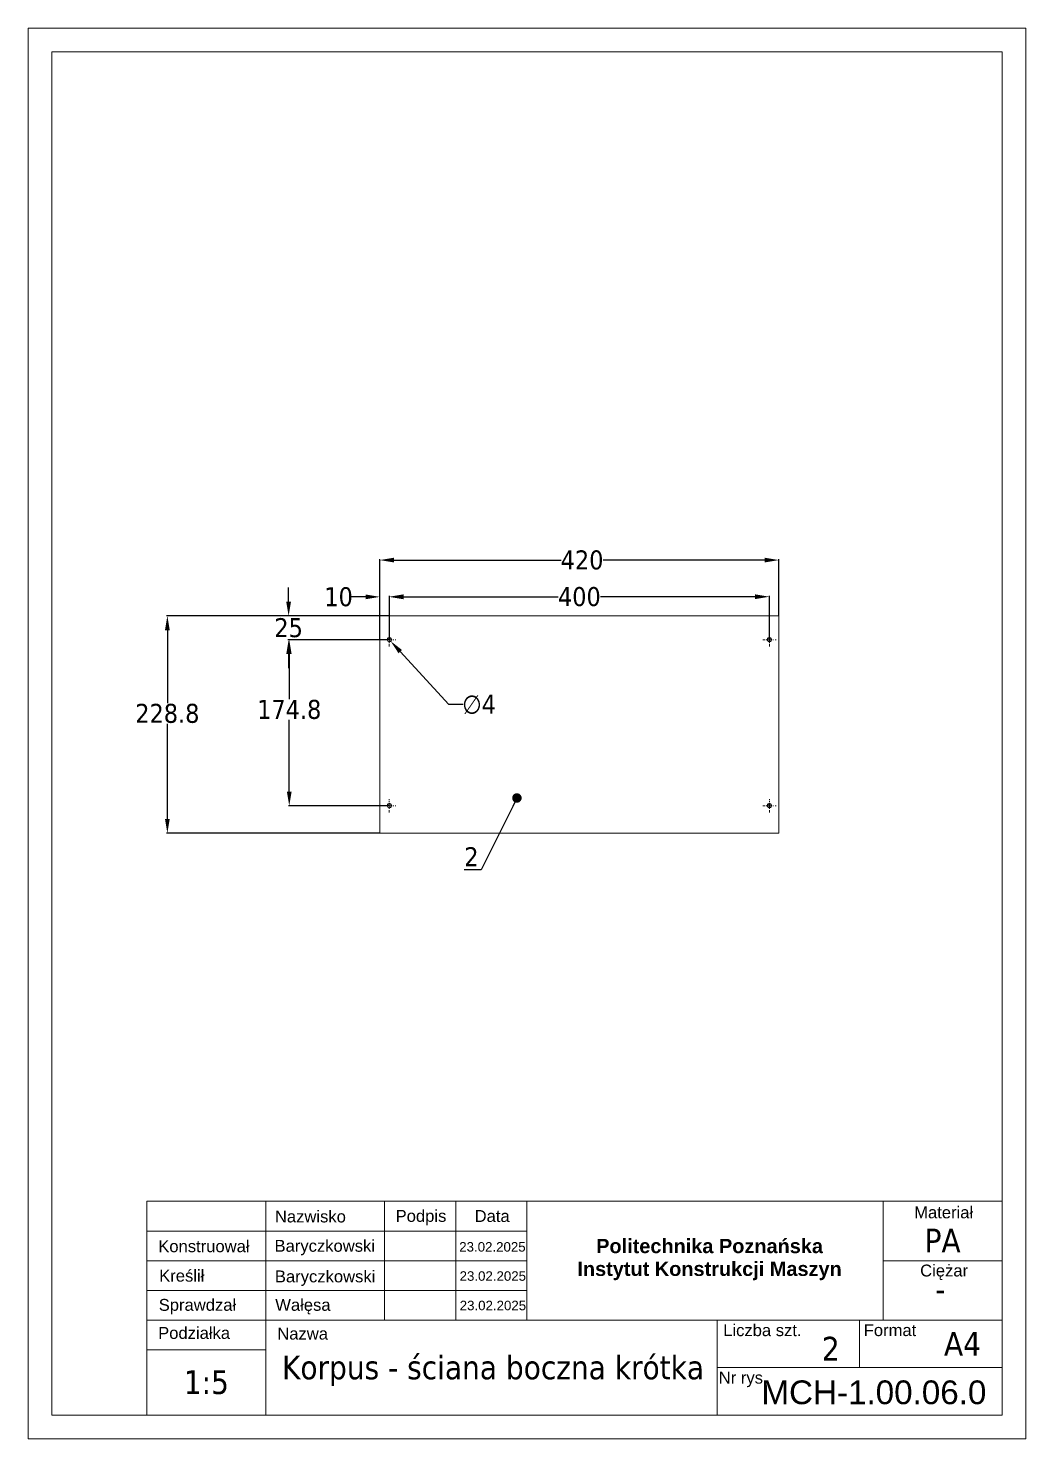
# Model space of a CAD drawing. Header units: millimetres. Extents: x 651 to 8859, y -354 to 894.
# Drawn here: x 1637.9 to 1847.9, y -38.5 to 258.5 of the extents above; entities that cross this region are included whole.
import ezdxf
from ezdxf import colors
from ezdxf.entities.mleader import LeaderData, LeaderLine
from ezdxf.math import Vec2, Vec3

# ---------------------------------------------------------------- set-up
doc = ezdxf.new("R2010")
doc.units = ezdxf.units.MM
doc.linetypes.add('DASHDOTX2', pattern=[50.8, 25.4, -12.7, 0, -12.7])
doc.layers.get('0').update_dxf_attribs({"lineweight": 18})
for name, color, linetype, lineweight in [('cienka', 7, 'Continuous', 9), ('gruba', 7, 'Continuous', 18), ('Widoczne (ISO)', 7, 'Continuous', 18), ('Widoczne wąskie (ISO)', 7, 'Continuous', 9), ('wymiarowanie', 7, 'Continuous', 9)]:
    doc.layers.add(name, color=color, linetype=linetype, lineweight=lineweight)
doc.styles.add('Inzynierka', font='arial.ttf')
doc.styles.get("Standard").update_dxf_attribs({"font": 'tahoma.ttf'})
doc.styles.add('tabelka', font='arial.ttf', dxfattribs={"height": 5})
doc.dimstyles.new('skala 1do5', dxfattribs={"dimtxt": 4, "dimasz": 3, "dimexe": 0.18, "dimexo": 0.0625, "dimgap": 0.09, "dimtad": 0, "dimtih": 1, "dimtoh": 1, "dimdec": 1, "dimlfac": 5, "dimzin": 0, "dimdsep": 46, "dimtxsty": 'Standard', "dimcen": 0.09, "dimadec": 0, "dimazin": 0, "dimtfac": 1, "dimtdec": 1, "dimtofl": 0, "dimtmove": 0, "dimatfit": 3, "dimfxl": 1, "dimtolj": 1, "dimtzin": 0, "dimarcsym": 0})

# ---------------------------------------------------------------- blocks, each defined once
blk = doc.blocks.new('*D389')
at = {"layer": 'Defpoints', "color": 0, "transparency": 16777216}
for p in [(1795.89, 146.48), (1711.89, 134.71), (1795.89, 134.71)]:
    blk.add_point(p, dxfattribs=at)
at = {"layer": 'wymiarowanie', "color": 0, "lineweight": -2, "transparency": 16777216}
for p, q in [((1711.89, 134.77), (1711.89, 146.66)), ((1714.89, 146.48), (1750.03, 146.48)), ((1792.89, 146.48), (1758.89, 146.48)), ((1795.89, 134.77), (1795.89, 146.66))]:
    blk.add_line(p, q, dxfattribs=at)
at = {"layer": 'wymiarowanie', "color": 0, "transparency": 16777216}
for points in [[(1714.89, 146.98), (1714.89, 145.98), (1711.89, 146.48)], [(1792.89, 146.98), (1792.89, 145.98), (1795.89, 146.48)]]:
    blk.add_solid(points, dxfattribs=at)
at = {"layer": 'wymiarowanie', "color": 0, "transparency": 16777216, "insert": (1754.46, 146.48), "char_height": 4, "attachment_point": 5}
blk.add_mtext('\\A1;420', dxfattribs=at)
blk = doc.blocks.new('*D390')
at = {"layer": 'Defpoints', "color": 0, "transparency": 16777216}
for p in [(1667.16, 134.71), (1711.89, 134.71), (1711.89, 88.95)]:
    blk.add_point(p, dxfattribs=at)
at = {"layer": 'wymiarowanie', "color": 0, "lineweight": -2, "transparency": 16777216}
for p, q in [((1711.83, 134.71), (1666.98, 134.71)), ((1667.16, 131.71), (1667.16, 116.36)), ((1667.16, 91.95), (1667.16, 111.99)), ((1711.83, 88.95), (1666.98, 88.95))]:
    blk.add_line(p, q, dxfattribs=at)
at = {"layer": 'wymiarowanie', "color": 0, "transparency": 16777216}
for points in [[(1666.66, 131.71), (1667.66, 131.71), (1667.16, 134.71)], [(1666.66, 91.95), (1667.66, 91.95), (1667.16, 88.95)]]:
    blk.add_solid(points, dxfattribs=at)
at = {"layer": 'wymiarowanie', "color": 0, "transparency": 16777216, "insert": (1667.16, 114.17), "char_height": 4, "attachment_point": 5}
blk.add_mtext('\\A1;228.8', dxfattribs=at)
blk = doc.blocks.new('*D391')
at = {"layer": 'Defpoints', "color": 0, "transparency": 16777216}
for p in [(1713.62, 130), (1714.16, 129.41)]:
    blk.add_point(p, dxfattribs=at)
at = {"layer": 'wymiarowanie', "color": 0, "lineweight": -2, "transparency": 16777216}
for p, q in [((1713.8, 129.71), (1713.98, 129.71)), ((1713.89, 129.62), (1713.89, 129.8)), ((1726.4, 116.08), (1716.19, 127.2)), ((1729.4, 116.08), (1726.4, 116.08))]:
    blk.add_line(p, q, dxfattribs=at)
at = {"layer": 'wymiarowanie', "color": 0, "transparency": 16777216}
blk.add_solid([(1716.56, 127.54), (1715.82, 126.86), (1714.16, 129.41)], dxfattribs=at)
at = {"layer": 'wymiarowanie', "color": 0, "transparency": 16777216, "insert": (1732.78, 116.08), "char_height": 4, "attachment_point": 5}
blk.add_mtext('\\A1;∅4', dxfattribs=at)
blk = doc.blocks.new('_Dot')
at = {"color": 0, "linetype": 'ByBlock', "lineweight": -2}
blk.add_line((-0.5, 0), (-1, 0), dxfattribs=at)
at = {"color": 0, "linetype": 'ByBlock', "const_width": 0.5}
blk.add_lwpolyline([(-0.25, 0, 1), (0.25, 0, 1)], format="xyb", close=True, dxfattribs=at)
blk = doc.blocks.new('*D392')
at = {"layer": 'cienka', "color": 0, "lineweight": -2, "transparency": 16777216}
for p, q in [((1713.83, 129.71), (1692.64, 129.71)), ((1692.82, 126.71), (1692.82, 117.18)), ((1692.82, 97.75), (1692.82, 112.81)), ((1713.83, 94.75), (1692.64, 94.75))]:
    blk.add_line(p, q, dxfattribs=at)
at = {"layer": 'cienka', "color": 0, "transparency": 16777216}
for points in [[(1692.32, 126.71), (1693.32, 126.71), (1692.82, 129.71)], [(1692.32, 97.75), (1693.32, 97.75), (1692.82, 94.75)]]:
    blk.add_solid(points, dxfattribs=at)
at = {"layer": 'Defpoints', "color": 0, "transparency": 16777216}
for p in [(1692.82, 129.71), (1713.89, 129.71), (1713.89, 94.75)]:
    blk.add_point(p, dxfattribs=at)
at = {"layer": 'cienka', "color": 0, "transparency": 16777216, "insert": (1692.82, 115), "char_height": 4, "attachment_point": 5}
blk.add_mtext('\\A1;174.8', dxfattribs=at)
blk = doc.blocks.new('*D393')
at = {"layer": 'cienka', "color": 0, "lineweight": -2, "transparency": 16777216}
for p, q in [((1713.89, 129.77), (1713.89, 138.94)), ((1716.89, 138.76), (1749.46, 138.76)), ((1790.89, 138.76), (1758.32, 138.76)), ((1793.89, 129.77), (1793.89, 138.94))]:
    blk.add_line(p, q, dxfattribs=at)
at = {"layer": 'cienka', "color": 0, "transparency": 16777216}
for points in [[(1716.89, 139.26), (1716.89, 138.26), (1713.89, 138.76)], [(1790.89, 139.26), (1790.89, 138.26), (1793.89, 138.76)]]:
    blk.add_solid(points, dxfattribs=at)
at = {"layer": 'Defpoints', "color": 0, "transparency": 16777216}
for p in [(1793.89, 138.76), (1713.89, 129.71), (1793.89, 129.71)]:
    blk.add_point(p, dxfattribs=at)
at = {"layer": 'cienka', "color": 0, "transparency": 16777216, "insert": (1753.89, 138.76), "char_height": 4, "attachment_point": 5}
blk.add_mtext('\\A1;400', dxfattribs=at)
blk = doc.blocks.new('*D394')
at = {"layer": 'cienka', "color": 0, "lineweight": -2, "transparency": 16777216}
for p, q in [((1692.69, 137.71), (1692.69, 140.71)), ((1713.83, 134.71), (1692.51, 134.71)), ((1713.83, 129.71), (1692.51, 129.71)), ((1692.69, 126.71), (1692.69, 123.71))]:
    blk.add_line(p, q, dxfattribs=at)
at = {"layer": 'cienka', "color": 0, "transparency": 16777216}
for points in [[(1692.19, 137.71), (1693.19, 137.71), (1692.69, 134.71)], [(1692.19, 126.71), (1693.19, 126.71), (1692.69, 129.71)]]:
    blk.add_solid(points, dxfattribs=at)
at = {"layer": 'Defpoints', "color": 0, "transparency": 16777216}
for p in [(1713.89, 134.71), (1692.69, 129.71), (1713.89, 129.71)]:
    blk.add_point(p, dxfattribs=at)
at = {"layer": 'cienka', "color": 0, "transparency": 16777216, "insert": (1692.69, 132.21), "char_height": 4, "attachment_point": 5}
blk.add_mtext('\\A1;25', dxfattribs=at)
blk = doc.blocks.new('*D395')
at = {"layer": 'cienka', "color": 0, "lineweight": -2, "transparency": 16777216}
for p, q in [((1708.89, 138.73), (1705.89, 138.73)), ((1711.89, 129.77), (1711.89, 138.91)), ((1713.89, 129.77), (1713.89, 138.91)), ((1716.89, 138.73), (1719.89, 138.73))]:
    blk.add_line(p, q, dxfattribs=at)
at = {"layer": 'cienka', "color": 0, "transparency": 16777216}
for points in [[(1708.89, 139.23), (1708.89, 138.23), (1711.89, 138.73)], [(1716.89, 139.23), (1716.89, 138.23), (1713.89, 138.73)]]:
    blk.add_solid(points, dxfattribs=at)
at = {"layer": 'Defpoints', "color": 0, "transparency": 16777216}
for p in [(1711.89, 138.73), (1711.89, 129.71), (1713.89, 129.71)]:
    blk.add_point(p, dxfattribs=at)
at = {"layer": 'cienka', "color": 0, "transparency": 16777216, "insert": (1703.21, 138.73), "char_height": 4, "attachment_point": 5}
blk.add_mtext('\\A1;10', dxfattribs=at)
blk = doc.blocks.new('*U505')
at = {"layer": 'wymiarowanie', "color": 0, "linetype": 'DASHDOTX2', "ltscale": 0.02, "transparency": 16777216}
for p, q in [((-1.4, 0), (-0.08, 0)), ((0, 0.08), (0, 1.4)), ((0.08, 0), (1.4, 0)), ((0, -1.4), (0, -0.08))]:
    blk.add_line(p, q, dxfattribs=at)
at = {"layer": 'wymiarowanie', "color": 0, "linetype": 'Continuous', "ltscale": 0.02, "transparency": 16777216}
for p, q in [((-0.04, 0), (0.04, 0)), ((0, -0.04), (0, 0.04))]:
    blk.add_line(p, q, dxfattribs=at)
blk = doc.blocks.new('*U507')
at = {"layer": 'wymiarowanie', "color": 0, "linetype": 'DASHDOTX2', "ltscale": 0.02, "transparency": 16777216}
for p, q in [((-1.4, 0), (-0.08, 0)), ((0, 0.08), (0, 1.4)), ((0.08, 0), (1.4, 0)), ((0, -1.4), (0, -0.08))]:
    blk.add_line(p, q, dxfattribs=at)
at = {"layer": 'wymiarowanie', "color": 0, "linetype": 'Continuous', "ltscale": 0.02, "transparency": 16777216}
for p, q in [((-0.04, 0), (0.04, 0)), ((0, -0.04), (0, 0.04))]:
    blk.add_line(p, q, dxfattribs=at)
blk = doc.blocks.new('*U509')
at = {"layer": 'wymiarowanie', "color": 0, "linetype": 'DASHDOTX2', "ltscale": 0.02, "transparency": 16777216}
for p, q in [((-1.4, 0), (-0.08, 0)), ((0, 0.08), (0, 1.4)), ((0.08, 0), (1.4, 0)), ((0, -1.4), (0, -0.08))]:
    blk.add_line(p, q, dxfattribs=at)
at = {"layer": 'wymiarowanie', "color": 0, "linetype": 'Continuous', "ltscale": 0.02, "transparency": 16777216}
for p, q in [((-0.04, 0), (0.04, 0)), ((0, -0.04), (0, 0.04))]:
    blk.add_line(p, q, dxfattribs=at)
blk = doc.blocks.new('*U511')
at = {"layer": 'wymiarowanie', "color": 0, "linetype": 'DASHDOTX2', "ltscale": 0.02, "transparency": 16777216}
for p, q in [((-1.4, 0), (-0.08, 0)), ((0, 0.08), (0, 1.4)), ((0.08, 0), (1.4, 0)), ((0, -1.4), (0, -0.08))]:
    blk.add_line(p, q, dxfattribs=at)
at = {"layer": 'wymiarowanie', "color": 0, "linetype": 'Continuous', "ltscale": 0.02, "transparency": 16777216}
for p, q in [((-0.04, 0), (0.04, 0)), ((0, -0.04), (0, 0.04))]:
    blk.add_line(p, q, dxfattribs=at)

msp = doc.modelspace()

# ---------------------------------------------------------------- linework, layer by layer
at = {"layer": 'cienka'}
msp.add_line((1847.869, -38.538), (1847.869, -33.538), dxfattribs=at)
at = {"layer": 'Widoczne (ISO)'}
for p, q in [((1842.869, 253.462), (1642.869, 253.462)), ((1642.869, 253.462), (1642.869, -33.538)), ((1842.869, 11.462), (1842.869, 253.462)), ((1711.888, 134.706), (1795.888, 134.706)), ((1711.888, 88.946), (1711.888, 134.706)), ((1795.888, 134.706), (1795.888, 88.946)), ((1795.888, 88.946), (1711.888, 88.946)), ((1662.869, -33.538), (1642.869, -33.538))]:
    msp.add_line(p, q, dxfattribs=at)
for points in [[(1662.869, -33.538), (1842.869, -33.538), (1842.869, 11.462), (1662.869, 11.462)], [(1687.869, 11.462), (1712.869, 11.462), (1712.869, 5.212), (1687.869, 5.212)], [(1712.869, 11.462), (1727.869, 11.462), (1727.869, 5.212), (1712.869, 5.212)], [(1727.869, 5.212), (1742.869, 5.212), (1742.869, 11.462), (1727.869, 11.462)], [(1817.869, -13.538), (1742.869, -13.538), (1742.869, 11.462), (1817.869, 11.462)], [(1817.869, 11.462), (1842.869, 11.462), (1842.869, -1.038), (1817.869, -1.038)], [(1817.869, -1.038), (1842.869, -1.038), (1842.869, 11.462), (1817.869, 11.462)], [(1662.869, -1.038), (1687.869, -1.038), (1687.869, 5.212), (1662.869, 5.212)], [(1712.869, -1.038), (1687.869, -1.038), (1687.869, 5.212), (1712.869, 5.212)], [(1727.869, -1.038), (1712.869, -1.038), (1712.869, 5.212), (1727.869, 5.212)], [(1742.869, -1.038), (1727.869, -1.038), (1727.869, 5.212), (1742.869, 5.212)], [(1687.869, -1.038), (1662.869, -1.038), (1662.869, -7.288), (1687.869, -7.288)], [(1712.869, -7.288), (1687.869, -7.288), (1687.869, -1.038), (1712.869, -1.038)], [(1712.869, -1.038), (1727.869, -1.038), (1727.869, -7.288), (1712.869, -7.288)], [(1742.869, -7.288), (1727.869, -7.288), (1727.869, -1.038), (1742.869, -1.038)], [(1817.869, -1.038), (1842.869, -1.038), (1842.869, -13.538), (1817.869, -13.538)], [(1842.869, -13.538), (1817.869, -13.538), (1817.869, -1.038), (1842.869, -1.038)], [(1687.869, -13.538), (1662.869, -13.538), (1662.869, -7.288), (1687.869, -7.288)], [(1687.869, -13.538), (1712.869, -13.538), (1712.869, -7.288), (1687.869, -7.288)], [(1727.869, -7.288), (1712.869, -7.288), (1712.869, -13.538), (1727.869, -13.538)], [(1727.869, -7.288), (1742.869, -7.288), (1742.869, -13.538), (1727.869, -13.538)], [(1687.869, -19.788), (1662.869, -19.788), (1662.869, -13.538), (1687.869, -13.538)], [(1687.869, -13.538), (1782.869, -13.538), (1782.869, -33.538), (1687.869, -33.538)], [(1782.869, -23.538), (1812.869, -23.538), (1812.869, -13.538), (1782.869, -13.538)], [(1812.869, -13.538), (1782.869, -13.538), (1782.869, -23.538), (1812.869, -23.538)], [(1842.869, -13.538), (1812.869, -13.538), (1812.869, -23.538), (1842.869, -23.538)], [(1687.869, -19.788), (1662.869, -19.788), (1662.869, -33.538), (1687.869, -33.538)], [(1782.869, -23.538), (1842.869, -23.538), (1842.869, -33.538), (1782.869, -33.538)]]:
    msp.add_lwpolyline(points, close=True, dxfattribs=at)
for centre in [(1713.888, 129.706), (1793.888, 129.706), (1713.888, 94.746), (1793.888, 94.746)]:
    msp.add_circle(centre, 0.4, dxfattribs=at)
at = {"layer": 'Widoczne wąskie (ISO)'}
msp.add_line((1842.869, 11.462), (1842.869, -33.538), dxfattribs=at)
for centre in [(1713.888, 129.706), (1793.888, 129.706), (1713.888, 94.746), (1793.888, 94.746)]:
    msp.add_arc(centre, 0.476, 260, 170, dxfattribs=at)
at = {"layer": 'wymiarowanie'}
msp.add_lwpolyline([(1637.869, 258.462), (1847.869, 258.462), (1847.869, -38.538), (1637.869, -38.538)], close=True, dxfattribs=at)

# ---------------------------------------------------------------- block references
at = {"layer": 'wymiarowanie', "linetype": 'DASHDOTX2', "ltscale": 0.02}
for name, p in [('*U509', (1713.888, 129.706)), ('*U507', (1793.888, 129.706)), ('*U511', (1713.888, 94.746)), ('*U505', (1793.888, 94.746))]:
    msp.add_blockref(name, p, dxfattribs=at)

# ---------------------------------------------------------------- texts
at = {"layer": 'cienka', "char_height": 5, "attachment_point": 5}
for s, width, insert in [('PA', 25, (1830.369, 3.2)), ('-', 25, (1829.873, -6.982)), ('2', 12.59964, (1806.821, -19.564)), ('A4', 16.64742, (1834.546, -18.538)), ('Korpus - ściana boczna krótka', 95, (1735.721, -24.222)), ('1:5', 25, (1675.369, -26.663))]:
    msp.add_mtext_dynamic_manual_height_columns(s, width=width, gutter_width=12.5, heights=[0], dxfattribs=dict(at, insert=insert))
at = {"layer": 'gruba', "width": 68.9836, "attachment_point": 1, "line_spacing_factor": 0.48, "style": 'Inzynierka'}
for s, insert, char_height in [('Nazwisko', (1689.801, 9.519), 2.5), ('Podpis', (1715.213, 9.636), 2.5), ('Data', (1731.844, 9.616), 2.5), ('Materiał', (1824.371, 10.385), 2.5), ('Konstruował', (1665.246, 3.253), 2.5), ('Baryczkowski', (1689.723, 3.344), 2.5), ('\\pxqc;{\\fArial|b1|i0|c238|p34;Politechnika Poznańska ^J\\PInstytut Konstrukcji Maszyn}', (1746.81, 3.551), 3), ('23.02.2025', (1728.604, 2.874), 2), ('Kreślił', (1665.436, -2.946), 2.5), ('Baryczkowski', (1689.799, -3.1), 2.5), ('Ciężar', (1825.632, -1.86), 2.5), ('23.02.2025', (1728.682, -3.267), 2), ('Sprawdzał', (1665.342, -9.091), 2.5), ('Wałęsa', (1689.875, -9.089), 2.5), ('23.02.2025', (1728.702, -9.472), 2), ('Liczba szt.', (1784.169, -14.426), 2.5), ('Format', (1813.754, -14.411), 2.5), ('Podziałka', (1665.221, -15), 2.5), ('Nazwa', (1690.301, -15.141), 2.5), ('Nr rys.', (1783.237, -24.42), 2.5)]:
    msp.add_mtext(s, dxfattribs=dict(at, insert=insert, char_height=char_height))
at = {"layer": 'gruba', "insert": (1815.896, -28.786), "char_height": 5, "attachment_point": 5, "style": 'tabelka'}
msp.add_mtext_dynamic_manual_height_columns('MCH-1.00.06.0', width=47.47674, gutter_width=12.5, heights=[0], dxfattribs=at)

# ---------------------------------------------------------------- dimensions: what is measured, and where the dimension line sits
at = {"layer": 'cienka'}
dim = msp.add_linear_dim(base=(1692.693, 129.706), p1=(1713.888, 134.706), p2=(1713.888, 129.706), angle=90, dimstyle='skala 1do5', override={"dimdec": 0, "dimlunit": 2}, dxfattribs=at)
dim.commit()
dim.dimension.update_dxf_attribs({"geometry": '*D394', "text_midpoint": (1692.693, 132.206)})
for base, p2, override, picture, middle in [((1711.888, 138.727), (1711.888, 129.706), {"dimdec": 0, "dimlunit": 2}, '*D395', (1703.209, 138.727)), ((1793.888, 138.762), (1793.888, 129.706), {"dimdec": 0}, '*D393', (1753.888, 138.762))]:
    dim = msp.add_linear_dim(base=base, p1=(1713.888, 129.706), p2=p2, dimstyle='skala 1do5', override=override, dxfattribs=at)
    dim.commit()
    dim.dimension.update_dxf_attribs({"geometry": picture, "text_midpoint": middle})
dim = msp.add_linear_dim(base=(1692.821, 129.706), p1=(1713.888, 94.746), p2=(1713.888, 129.706), angle=90, dimstyle='skala 1do5', dxfattribs=at)
dim.commit()
dim.dimension.update_dxf_attribs({"geometry": '*D392', "text_midpoint": (1692.821, 114.995), "dimtype": 160})
at = {"layer": 'wymiarowanie'}
dim = msp.add_linear_dim(base=(1795.888, 146.476), p1=(1711.888, 134.706), p2=(1795.888, 134.706), dimstyle='skala 1do5', override={"dimdec": 0}, dxfattribs=at)
dim.commit()
dim.dimension.update_dxf_attribs({"geometry": '*D389', "text_midpoint": (1754.465, 146.476), "dimtype": 160})
dim = msp.add_linear_dim(base=(1667.155, 134.706), p1=(1711.888, 88.946), p2=(1711.888, 134.706), angle=90, dimstyle='skala 1do5', dxfattribs=at)
dim.commit()
dim.dimension.update_dxf_attribs({"geometry": '*D390', "text_midpoint": (1667.155, 114.175), "dimtype": 160})
dim = msp.add_diameter_dim_2p(p1=(1713.617, 130.001), p2=(1714.158, 129.412), dimstyle='skala 1do5', override={"dimdec": 0}, dxfattribs=at)
dim.commit()
dim.dimension.update_dxf_attribs({"geometry": '*D391', "text_midpoint": (1732.776, 116.081), "dimtype": 163})

# ---------------------------------------------------------------- leaders
ml = msp.add_multileader_mtext('Standard', dxfattribs=at)
ml.set_content('2', color=256)
ml.set_leader_properties()
ml.set_arrow_properties(name='DOT')
ml.build(insert=Vec2(0, 0))
ml.multileader.update_dxf_attribs({"text_right_attachment_type": 6, "dogleg_length": 0.36, "arrow_head_size": 2})
ctx = ml.context
ctx.base_point, ctx.arrow_head_size, ctx.landing_gap_size, ctx.plane_origin = Vec3(1730.116, 84.026), 2, 0.09, Vec3(1740.75, 96.384)
ctx.right_attachment, ctx.text_align_type = 6, 2
notes = []
notes.append((ctx, [(0, (1, 1, 0), (1733.214, 81.226), (-1, 0), 0.45, [(0, [(1740.75, 96.384)], 0, [])])]))
ctx.mtext.insert, ctx.mtext.alignment, ctx.mtext.flow_direction = Vec3(1732.674, 86.026), 3, 5
for ctx, leaders in notes:
    for number, flags, end, landing, length, lines in leaders:
        leader = LeaderData()
        leader.index, (leader.has_last_leader_line, leader.has_dogleg_vector, leader.attachment_direction) = number, flags
        leader.last_leader_point, leader.dogleg_vector, leader.dogleg_length = Vec3(end), Vec3(landing), length
        for number, points, colour, breaks in lines:
            line = LeaderLine()
            line.index, line.vertices, line.color, line.breaks = number, Vec3.list(points), colors.encode_raw_color(colour), breaks
            leader.lines.append(line)
        ctx.leaders.append(leader)

doc.saveas('drawing.dxf')
